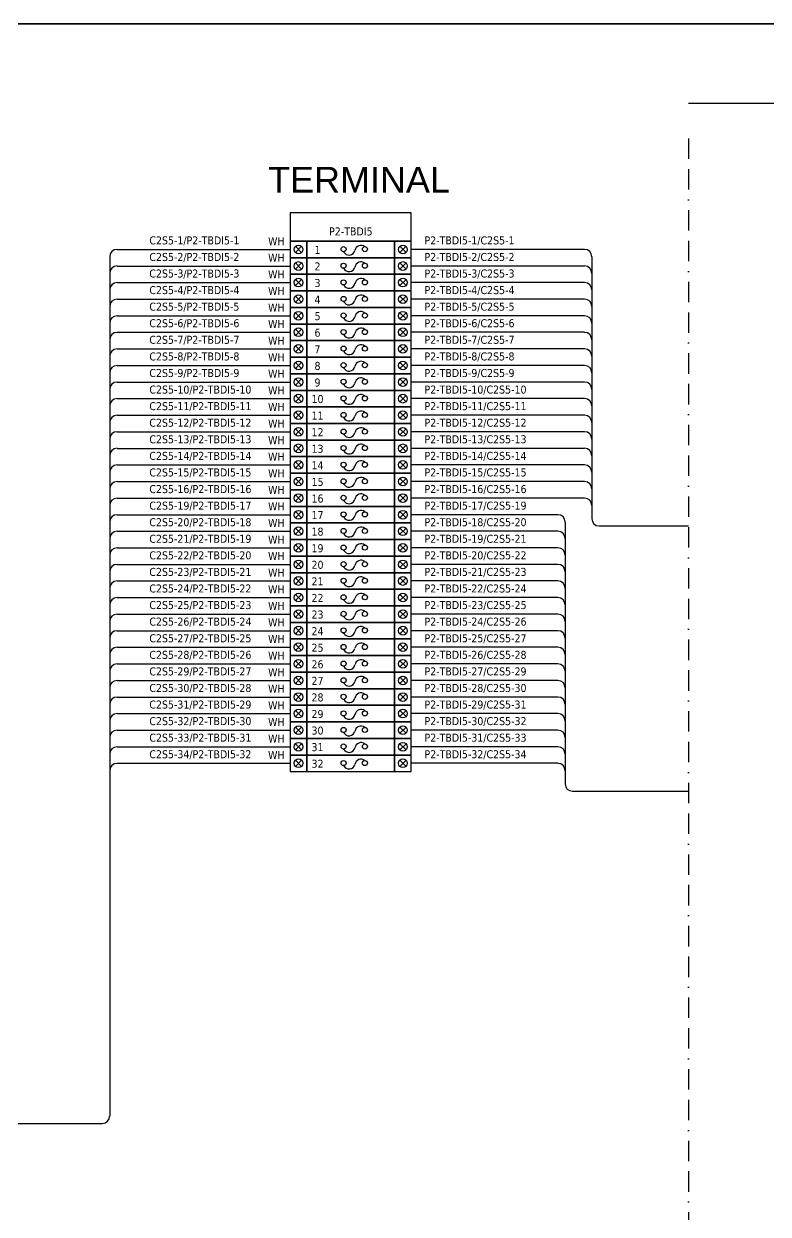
# Model space of a CAD drawing. Header units: millimetres. Extents: x 0 to 62600, y 0 to 14837.
# Drawn here: x 22258 to 23184, y 10237 to 11717 of the extents above; entities that cross this region are included whole.
import ezdxf
from ezdxf.enums import TextEntityAlignment as Align

# ---------------------------------------------------------------- set-up
doc = ezdxf.new("R2010")
doc.units = ezdxf.units.MM
doc.linetypes.add('BORDERX2', pattern=[88.9, 25.4, -12.7, 25.4, -12.7, 0, -12.7])
doc.layers.add('HELPPOINT', color=7, linetype='Continuous')
doc.layers.add('x01001-FrameArea', color=2, linetype='BORDERX2')
doc.layers.add('IE-WIRE', color=7, linetype='Continuous', lineweight=25)
doc.layers.add('power', color=7, linetype='Continuous', lineweight=25)
doc.styles.get("Standard").update_dxf_attribs({"font": 'arial.ttf'})
doc.styles.add('Tahoma', font='')
doc.styles.get('Tahoma').set_extended_font_data('Tahoma')

msp = doc.modelspace()

# ---------------------------------------------------------------- linework, layer by layer
msp.add_line((23084.7, 11618.3), (23861.5, 11618.3))
at = {"color": 1, "ltscale": 25.4}
for p, q in [((22603.7, 11440.2), (22596.1, 11432.5)), ((22596.1, 11440.2), (22603.7, 11432.5)), ((22725.8, 11440.2), (22733.5, 11432.5)), ((22733.5, 11440.2), (22725.8, 11432.5)), ((22603.7, 11419.6), (22596.1, 11411.9)), ((22596.1, 11419.6), (22603.7, 11411.9)), ((22725.8, 11419.6), (22733.5, 11411.9)), ((22733.5, 11419.6), (22725.8, 11411.9)), ((22603.7, 11398.9), (22596.1, 11391.3)), ((22596.1, 11398.9), (22603.7, 11391.3)), ((22725.8, 11398.9), (22733.5, 11391.3)), ((22733.5, 11398.9), (22725.8, 11391.3)), ((22603.7, 11378.3), (22596.1, 11370.7)), ((22596.1, 11378.3), (22603.7, 11370.7)), ((22725.8, 11378.3), (22733.5, 11370.7)), ((22733.5, 11378.3), (22725.8, 11370.7)), ((22603.7, 11357.7), (22596.1, 11350.1)), ((22596.1, 11357.7), (22603.7, 11350.1)), ((22725.8, 11357.7), (22733.5, 11350.1)), ((22733.5, 11357.7), (22725.8, 11350.1)), ((22603.7, 11337.1), (22596.1, 11329.4)), ((22596.1, 11337.1), (22603.7, 11329.4)), ((22725.8, 11337.1), (22733.5, 11329.4)), ((22733.5, 11337.1), (22725.8, 11329.4)), ((22603.7, 11316.5), (22596.1, 11308.8)), ((22596.1, 11316.5), (22603.7, 11308.8)), ((22725.8, 11316.5), (22733.5, 11308.8)), ((22733.5, 11316.5), (22725.8, 11308.8)), ((22603.7, 11295.9), (22596.1, 11288.2)), ((22596.1, 11295.9), (22603.7, 11288.2)), ((22725.8, 11295.9), (22733.5, 11288.2)), ((22733.5, 11295.9), (22725.8, 11288.2)), ((22603.7, 11275.3), (22596.1, 11267.6)), ((22596.1, 11275.3), (22603.7, 11267.6)), ((22725.8, 11275.3), (22733.5, 11267.6)), ((22733.5, 11275.3), (22725.8, 11267.6)), ((22603.7, 11254.7), (22596.1, 11247)), ((22596.1, 11254.7), (22603.7, 11247)), ((22725.8, 11254.7), (22733.5, 11247)), ((22733.5, 11254.7), (22725.8, 11247)), ((22603.7, 11234.1), (22596.1, 11226.4)), ((22596.1, 11234.1), (22603.7, 11226.4)), ((22725.8, 11234.1), (22733.5, 11226.4)), ((22733.5, 11234.1), (22725.8, 11226.4)), ((22603.7, 11213.4), (22596.1, 11205.8)), ((22596.1, 11213.4), (22603.7, 11205.8)), ((22725.8, 11213.4), (22733.5, 11205.8)), ((22733.5, 11213.4), (22725.8, 11205.8)), ((22603.7, 11192.8), (22596.1, 11185.2)), ((22596.1, 11192.8), (22603.7, 11185.2)), ((22725.8, 11192.8), (22733.5, 11185.2)), ((22733.5, 11192.8), (22725.8, 11185.2)), ((22603.7, 11172.2), (22596.1, 11164.5)), ((22596.1, 11172.2), (22603.7, 11164.5)), ((22725.8, 11172.2), (22733.5, 11164.5)), ((22733.5, 11172.2), (22725.8, 11164.5)), ((22603.7, 11151.6), (22596.1, 11143.9)), ((22596.1, 11151.6), (22603.7, 11143.9)), ((22725.8, 11151.6), (22733.5, 11143.9)), ((22733.5, 11151.6), (22725.8, 11143.9)), ((22603.7, 11131), (22596.1, 11123.3)), ((22596.1, 11131), (22603.7, 11123.3)), ((22725.8, 11131), (22733.5, 11123.3)), ((22733.5, 11131), (22725.8, 11123.3)), ((22603.7, 11110.4), (22596.1, 11102.7)), ((22596.1, 11110.4), (22603.7, 11102.7)), ((22725.8, 11110.4), (22733.5, 11102.7)), ((22733.5, 11110.4), (22725.8, 11102.7)), ((22603.7, 11089.8), (22596.1, 11082.1)), ((22596.1, 11089.8), (22603.7, 11082.1)), ((22725.8, 11089.8), (22733.5, 11082.1)), ((22733.5, 11089.8), (22725.8, 11082.1)), ((22603.7, 11069.2), (22596.1, 11061.5)), ((22596.1, 11069.2), (22603.7, 11061.5)), ((22725.8, 11069.2), (22733.5, 11061.5)), ((22733.5, 11069.2), (22725.8, 11061.5)), ((22603.7, 11048.5), (22596.1, 11040.9)), ((22596.1, 11048.5), (22603.7, 11040.9)), ((22725.8, 11048.5), (22733.5, 11040.9)), ((22733.5, 11048.5), (22725.8, 11040.9)), ((22603.7, 11027.9), (22596.1, 11020.3)), ((22596.1, 11027.9), (22603.7, 11020.3)), ((22725.8, 11027.9), (22733.5, 11020.3)), ((22733.5, 11027.9), (22725.8, 11020.3)), ((22603.7, 11007.3), (22596.1, 10999.7)), ((22596.1, 11007.3), (22603.7, 10999.7)), ((22725.8, 11007.3), (22733.5, 10999.7)), ((22733.5, 11007.3), (22725.8, 10999.7)), ((22603.7, 10986.7), (22596.1, 10979)), ((22596.1, 10986.7), (22603.7, 10979)), ((22725.8, 10986.7), (22733.5, 10979)), ((22733.5, 10986.7), (22725.8, 10979)), ((22603.7, 10966.1), (22596.1, 10958.4)), ((22596.1, 10966.1), (22603.7, 10958.4)), ((22725.8, 10966.1), (22733.5, 10958.4)), ((22733.5, 10966.1), (22725.8, 10958.4)), ((22603.7, 10945.5), (22596.1, 10937.8)), ((22596.1, 10945.5), (22603.7, 10937.8)), ((22725.8, 10945.5), (22733.5, 10937.8)), ((22733.5, 10945.5), (22725.8, 10937.8)), ((22603.7, 10924.9), (22596.1, 10917.2)), ((22596.1, 10924.9), (22603.7, 10917.2)), ((22725.8, 10924.9), (22733.5, 10917.2)), ((22733.5, 10924.9), (22725.8, 10917.2)), ((22603.7, 10904.3), (22596.1, 10896.6)), ((22596.1, 10904.3), (22603.7, 10896.6)), ((22725.8, 10904.3), (22733.5, 10896.6)), ((22733.5, 10904.3), (22725.8, 10896.6)), ((22603.7, 10883.7), (22596.1, 10876)), ((22596.1, 10883.7), (22603.7, 10876)), ((22725.8, 10883.7), (22733.5, 10876)), ((22733.5, 10883.7), (22725.8, 10876)), ((22603.7, 10863), (22596.1, 10855.4)), ((22596.1, 10863), (22603.7, 10855.4)), ((22725.8, 10863), (22733.5, 10855.4)), ((22733.5, 10863), (22725.8, 10855.4)), ((22603.7, 10842.4), (22596.1, 10834.8)), ((22596.1, 10842.4), (22603.7, 10834.8)), ((22725.8, 10842.4), (22733.5, 10834.8)), ((22733.5, 10842.4), (22725.8, 10834.8)), ((22603.7, 10821.8), (22596.1, 10814.1)), ((22596.1, 10821.8), (22603.7, 10814.1)), ((22725.8, 10821.8), (22733.5, 10814.1)), ((22733.5, 10821.8), (22725.8, 10814.1)), ((22603.7, 10801.2), (22596.1, 10793.5)), ((22596.1, 10801.2), (22603.7, 10793.5)), ((22725.8, 10801.2), (22733.5, 10793.5)), ((22733.5, 10801.2), (22725.8, 10793.5))]:
    msp.add_line(p, q, dxfattribs=at)
at = {"color": 4, "ltscale": 25.4}
msp.add_lwpolyline([(22589.6, 11446.6), (22739.9, 11446.6), (22739.9, 11481.9), (22589.6, 11481.9)], close=True, dxfattribs=at)
at = {"color": 1, "ltscale": 25.4}
for points in [[(22589.6, 11426), (22610.2, 11426), (22610.2, 11446.6), (22589.6, 11446.6)], [(22610.2, 11426), (22719.3, 11426), (22719.3, 11446.6), (22610.2, 11446.6)], [(22719.3, 11426), (22739.9, 11426), (22739.9, 11446.6), (22719.3, 11446.6)], [(22589.6, 11405.4), (22610.2, 11405.4), (22610.2, 11426), (22589.6, 11426)], [(22610.2, 11405.4), (22719.3, 11405.4), (22719.3, 11426), (22610.2, 11426)], [(22719.3, 11405.4), (22739.9, 11405.4), (22739.9, 11426), (22719.3, 11426)], [(22589.6, 11384.8), (22610.2, 11384.8), (22610.2, 11405.4), (22589.6, 11405.4)], [(22610.2, 11384.8), (22719.3, 11384.8), (22719.3, 11405.4), (22610.2, 11405.4)], [(22719.3, 11384.8), (22739.9, 11384.8), (22739.9, 11405.4), (22719.3, 11405.4)], [(22589.6, 11364.2), (22610.2, 11364.2), (22610.2, 11384.8), (22589.6, 11384.8)], [(22610.2, 11364.2), (22719.3, 11364.2), (22719.3, 11384.8), (22610.2, 11384.8)], [(22719.3, 11364.2), (22739.9, 11364.2), (22739.9, 11384.8), (22719.3, 11384.8)], [(22589.6, 11343.6), (22610.2, 11343.6), (22610.2, 11364.2), (22589.6, 11364.2)], [(22610.2, 11343.6), (22719.3, 11343.6), (22719.3, 11364.2), (22610.2, 11364.2)], [(22719.3, 11343.6), (22739.9, 11343.6), (22739.9, 11364.2), (22719.3, 11364.2)], [(22589.6, 11323), (22610.2, 11323), (22610.2, 11343.6), (22589.6, 11343.6)], [(22610.2, 11323), (22719.3, 11323), (22719.3, 11343.6), (22610.2, 11343.6)], [(22719.3, 11323), (22739.9, 11323), (22739.9, 11343.6), (22719.3, 11343.6)], [(22589.6, 11302.4), (22610.2, 11302.4), (22610.2, 11323), (22589.6, 11323)], [(22610.2, 11302.4), (22719.3, 11302.4), (22719.3, 11323), (22610.2, 11323)], [(22719.3, 11302.4), (22739.9, 11302.4), (22739.9, 11323), (22719.3, 11323)], [(22589.6, 11281.7), (22610.2, 11281.7), (22610.2, 11302.4), (22589.6, 11302.4)], [(22610.2, 11281.7), (22719.3, 11281.7), (22719.3, 11302.4), (22610.2, 11302.4)], [(22719.3, 11281.7), (22739.9, 11281.7), (22739.9, 11302.4), (22719.3, 11302.4)], [(22589.6, 11261.1), (22610.2, 11261.1), (22610.2, 11281.7), (22589.6, 11281.7)], [(22610.2, 11261.1), (22719.3, 11261.1), (22719.3, 11281.7), (22610.2, 11281.7)], [(22719.3, 11261.1), (22739.9, 11261.1), (22739.9, 11281.7), (22719.3, 11281.7)], [(22589.6, 11240.5), (22610.2, 11240.5), (22610.2, 11261.1), (22589.6, 11261.1)], [(22610.2, 11240.5), (22719.3, 11240.5), (22719.3, 11261.1), (22610.2, 11261.1)], [(22719.3, 11240.5), (22739.9, 11240.5), (22739.9, 11261.1), (22719.3, 11261.1)], [(22589.6, 11219.9), (22610.2, 11219.9), (22610.2, 11240.5), (22589.6, 11240.5)], [(22610.2, 11219.9), (22719.3, 11219.9), (22719.3, 11240.5), (22610.2, 11240.5)], [(22719.3, 11219.9), (22739.9, 11219.9), (22739.9, 11240.5), (22719.3, 11240.5)], [(22589.6, 11199.3), (22610.2, 11199.3), (22610.2, 11219.9), (22589.6, 11219.9)], [(22610.2, 11199.3), (22719.3, 11199.3), (22719.3, 11219.9), (22610.2, 11219.9)], [(22719.3, 11199.3), (22739.9, 11199.3), (22739.9, 11219.9), (22719.3, 11219.9)], [(22589.6, 11178.7), (22610.2, 11178.7), (22610.2, 11199.3), (22589.6, 11199.3)], [(22610.2, 11178.7), (22719.3, 11178.7), (22719.3, 11199.3), (22610.2, 11199.3)], [(22719.3, 11178.7), (22739.9, 11178.7), (22739.9, 11199.3), (22719.3, 11199.3)], [(22589.6, 11158.1), (22610.2, 11158.1), (22610.2, 11178.7), (22589.6, 11178.7)], [(22610.2, 11158.1), (22719.3, 11158.1), (22719.3, 11178.7), (22610.2, 11178.7)], [(22719.3, 11158.1), (22739.9, 11158.1), (22739.9, 11178.7), (22719.3, 11178.7)], [(22589.6, 11137.5), (22610.2, 11137.5), (22610.2, 11158.1), (22589.6, 11158.1)], [(22610.2, 11137.5), (22719.3, 11137.5), (22719.3, 11158.1), (22610.2, 11158.1)], [(22719.3, 11137.5), (22739.9, 11137.5), (22739.9, 11158.1), (22719.3, 11158.1)], [(22589.6, 11116.9), (22610.2, 11116.9), (22610.2, 11137.5), (22589.6, 11137.5)], [(22610.2, 11116.9), (22719.3, 11116.9), (22719.3, 11137.5), (22610.2, 11137.5)], [(22719.3, 11116.9), (22739.9, 11116.9), (22739.9, 11137.5), (22719.3, 11137.5)], [(22589.6, 11096.2), (22610.2, 11096.2), (22610.2, 11116.9), (22589.6, 11116.9)], [(22610.2, 11096.2), (22719.3, 11096.2), (22719.3, 11116.9), (22610.2, 11116.9)], [(22719.3, 11096.2), (22739.9, 11096.2), (22739.9, 11116.9), (22719.3, 11116.9)], [(22589.6, 11075.6), (22610.2, 11075.6), (22610.2, 11096.2), (22589.6, 11096.2)], [(22610.2, 11075.6), (22719.3, 11075.6), (22719.3, 11096.2), (22610.2, 11096.2)], [(22719.3, 11075.6), (22739.9, 11075.6), (22739.9, 11096.2), (22719.3, 11096.2)], [(22589.6, 11055), (22610.2, 11055), (22610.2, 11075.6), (22589.6, 11075.6)], [(22610.2, 11055), (22719.3, 11055), (22719.3, 11075.6), (22610.2, 11075.6)], [(22719.3, 11055), (22739.9, 11055), (22739.9, 11075.6), (22719.3, 11075.6)], [(22589.6, 11034.4), (22610.2, 11034.4), (22610.2, 11055), (22589.6, 11055)], [(22610.2, 11034.4), (22719.3, 11034.4), (22719.3, 11055), (22610.2, 11055)], [(22719.3, 11034.4), (22739.9, 11034.4), (22739.9, 11055), (22719.3, 11055)], [(22589.6, 11013.8), (22610.2, 11013.8), (22610.2, 11034.4), (22589.6, 11034.4)], [(22610.2, 11013.8), (22719.3, 11013.8), (22719.3, 11034.4), (22610.2, 11034.4)], [(22719.3, 11013.8), (22739.9, 11013.8), (22739.9, 11034.4), (22719.3, 11034.4)], [(22589.6, 10993.2), (22610.2, 10993.2), (22610.2, 11013.8), (22589.6, 11013.8)], [(22610.2, 10993.2), (22719.3, 10993.2), (22719.3, 11013.8), (22610.2, 11013.8)], [(22719.3, 10993.2), (22739.9, 10993.2), (22739.9, 11013.8), (22719.3, 11013.8)], [(22589.6, 10972.6), (22610.2, 10972.6), (22610.2, 10993.2), (22589.6, 10993.2)], [(22610.2, 10972.6), (22719.3, 10972.6), (22719.3, 10993.2), (22610.2, 10993.2)], [(22719.3, 10972.6), (22739.9, 10972.6), (22739.9, 10993.2), (22719.3, 10993.2)], [(22589.6, 10952), (22610.2, 10952), (22610.2, 10972.6), (22589.6, 10972.6)], [(22610.2, 10952), (22719.3, 10952), (22719.3, 10972.6), (22610.2, 10972.6)], [(22719.3, 10952), (22739.9, 10952), (22739.9, 10972.6), (22719.3, 10972.6)], [(22589.6, 10931.3), (22610.2, 10931.3), (22610.2, 10952), (22589.6, 10952)], [(22610.2, 10931.3), (22719.3, 10931.3), (22719.3, 10952), (22610.2, 10952)], [(22719.3, 10931.3), (22739.9, 10931.3), (22739.9, 10952), (22719.3, 10952)], [(22589.6, 10910.7), (22610.2, 10910.7), (22610.2, 10931.3), (22589.6, 10931.3)], [(22610.2, 10910.7), (22719.3, 10910.7), (22719.3, 10931.3), (22610.2, 10931.3)], [(22719.3, 10910.7), (22739.9, 10910.7), (22739.9, 10931.3), (22719.3, 10931.3)], [(22589.6, 10890.1), (22610.2, 10890.1), (22610.2, 10910.7), (22589.6, 10910.7)], [(22610.2, 10890.1), (22719.3, 10890.1), (22719.3, 10910.7), (22610.2, 10910.7)], [(22719.3, 10890.1), (22739.9, 10890.1), (22739.9, 10910.7), (22719.3, 10910.7)], [(22589.6, 10869.5), (22610.2, 10869.5), (22610.2, 10890.1), (22589.6, 10890.1)], [(22610.2, 10869.5), (22719.3, 10869.5), (22719.3, 10890.1), (22610.2, 10890.1)], [(22719.3, 10869.5), (22739.9, 10869.5), (22739.9, 10890.1), (22719.3, 10890.1)], [(22589.6, 10848.9), (22610.2, 10848.9), (22610.2, 10869.5), (22589.6, 10869.5)], [(22610.2, 10848.9), (22719.3, 10848.9), (22719.3, 10869.5), (22610.2, 10869.5)], [(22719.3, 10848.9), (22739.9, 10848.9), (22739.9, 10869.5), (22719.3, 10869.5)], [(22589.6, 10828.3), (22610.2, 10828.3), (22610.2, 10848.9), (22589.6, 10848.9)], [(22610.2, 10828.3), (22719.3, 10828.3), (22719.3, 10848.9), (22610.2, 10848.9)], [(22719.3, 10828.3), (22739.9, 10828.3), (22739.9, 10848.9), (22719.3, 10848.9)], [(22589.6, 10807.7), (22610.2, 10807.7), (22610.2, 10828.3), (22589.6, 10828.3)], [(22610.2, 10807.7), (22719.3, 10807.7), (22719.3, 10828.3), (22610.2, 10828.3)], [(22719.3, 10807.7), (22739.9, 10807.7), (22739.9, 10828.3), (22719.3, 10828.3)], [(22589.6, 10787.1), (22610.2, 10787.1), (22610.2, 10807.7), (22589.6, 10807.7)], [(22610.2, 10787.1), (22719.3, 10787.1), (22719.3, 10807.7), (22610.2, 10807.7)], [(22719.3, 10787.1), (22739.9, 10787.1), (22739.9, 10807.7), (22719.3, 10807.7)]]:
    msp.add_lwpolyline(points, close=True, dxfattribs=at)
for centre in [(22599.9, 11436.3), (22729.6, 11436.3), (22599.9, 11415.7), (22729.6, 11415.7), (22599.9, 11395.1), (22729.6, 11395.1), (22599.9, 11374.5), (22729.6, 11374.5), (22599.9, 11353.9), (22729.6, 11353.9), (22599.9, 11333.3), (22729.6, 11333.3), (22599.9, 11312.7), (22729.6, 11312.7), (22599.9, 11292.1), (22729.6, 11292.1), (22599.9, 11271.4), (22729.6, 11271.4), (22599.9, 11250.8), (22729.6, 11250.8), (22599.9, 11230.2), (22729.6, 11230.2), (22599.9, 11209.6), (22729.6, 11209.6), (22599.9, 11189), (22729.6, 11189), (22599.9, 11168.4), (22729.6, 11168.4), (22599.9, 11147.8), (22729.6, 11147.8), (22599.9, 11127.2), (22729.6, 11127.2), (22599.9, 11106.5), (22729.6, 11106.5), (22599.9, 11085.9), (22729.6, 11085.9), (22599.9, 11065.3), (22729.6, 11065.3), (22599.9, 11044.7), (22729.6, 11044.7), (22599.9, 11024.1), (22729.6, 11024.1), (22599.9, 11003.5), (22729.6, 11003.5), (22599.9, 10982.9), (22729.6, 10982.9), (22599.9, 10962.3), (22729.6, 10962.3), (22599.9, 10941.7), (22729.6, 10941.7), (22599.9, 10921), (22729.6, 10921), (22599.9, 10900.4), (22729.6, 10900.4), (22599.9, 10879.8), (22729.6, 10879.8), (22599.9, 10859.2), (22729.6, 10859.2), (22599.9, 10838.6), (22729.6, 10838.6), (22599.9, 10818), (22729.6, 10818), (22599.9, 10797.4), (22729.6, 10797.4)]:
    msp.add_circle(centre, 5.42, dxfattribs=at)
at = {"layer": 'HELPPOINT', "color": 4, "lineweight": 35}
msp.add_line((20966.5, 11716.9), (24859.8, 11716.9), dxfattribs=at)
msp.add_line((20966.5, 11716.9), (24859.8, 11716.9), dxfattribs=at)
at = {"layer": 'IE-WIRE', "color": 4, "ltscale": 25.4}
for p, q in [((22365.1, 11427.2), (22365.1, 10358.8)), ((22374.2, 11436.3), (22589.6, 11436.3)), ((22955.3, 11436.3), (22739.9, 11436.3)), ((22964.4, 11427.2), (22964.4, 11101.5)), ((22374.2, 11415.7), (22589.6, 11415.7)), ((22955.3, 11415.7), (22739.9, 11415.7)), ((22374.2, 11395.1), (22589.6, 11395.1)), ((22955.3, 11395.1), (22739.9, 11395.1)), ((22374.2, 11374.5), (22589.6, 11374.5)), ((22955.3, 11374.5), (22739.9, 11374.5)), ((22374.2, 11353.9), (22589.6, 11353.9)), ((22955.3, 11353.9), (22739.9, 11353.9)), ((22374.2, 11333.3), (22589.6, 11333.3)), ((22955.3, 11333.3), (22739.9, 11333.3)), ((22374.2, 11312.7), (22589.6, 11312.7)), ((22955.3, 11312.7), (22739.9, 11312.7)), ((22374.2, 11292.1), (22589.6, 11292.1)), ((22955.3, 11292.1), (22739.9, 11292.1)), ((22374.2, 11271.4), (22589.6, 11271.4)), ((22955.3, 11271.4), (22739.9, 11271.4)), ((22374.2, 11250.8), (22589.6, 11250.8)), ((22955.3, 11250.8), (22739.9, 11250.8)), ((22374.2, 11230.2), (22589.6, 11230.2)), ((22955.3, 11230.2), (22739.9, 11230.2)), ((22374.2, 11209.6), (22589.6, 11209.6)), ((22955.3, 11209.6), (22739.9, 11209.6)), ((22374.2, 11189), (22589.6, 11189)), ((22955.3, 11189), (22739.9, 11189)), ((22374.2, 11168.4), (22589.6, 11168.4)), ((22955.3, 11168.4), (22739.9, 11168.4)), ((22374.2, 11147.8), (22589.6, 11147.8)), ((22955.3, 11147.8), (22739.9, 11147.8)), ((22374.2, 11127.2), (22589.6, 11127.2)), ((22955.3, 11127.2), (22739.9, 11127.2)), ((22374.2, 11106.5), (22589.6, 11106.5)), ((22922.2, 11106.5), (22739.9, 11106.5)), ((22374.2, 11085.9), (22589.6, 11085.9)), ((22922.2, 11085.9), (22739.9, 11085.9)), ((22931.3, 11097.4), (22931.3, 10771.7)), ((22374.2, 11065.3), (22589.6, 11065.3)), ((22922.2, 11065.3), (22739.9, 11065.3)), ((22374.2, 11044.7), (22589.6, 11044.7)), ((22922.2, 11044.7), (22739.9, 11044.7)), ((22374.2, 11024.1), (22589.6, 11024.1)), ((22922.2, 11024.1), (22739.9, 11024.1)), ((22374.2, 11003.5), (22589.6, 11003.5)), ((22922.2, 11003.5), (22739.9, 11003.5)), ((22374.2, 10982.9), (22589.6, 10982.9)), ((22922.2, 10982.9), (22739.9, 10982.9)), ((22374.2, 10962.3), (22589.6, 10962.3)), ((22922.2, 10962.3), (22739.9, 10962.3)), ((22374.2, 10941.7), (22589.6, 10941.7)), ((22922.2, 10941.7), (22739.9, 10941.7)), ((22374.2, 10921), (22589.6, 10921)), ((22922.2, 10921), (22739.9, 10921)), ((22374.2, 10900.4), (22589.6, 10900.4)), ((22922.2, 10900.4), (22739.9, 10900.4)), ((22374.2, 10879.8), (22589.6, 10879.8)), ((22922.2, 10879.8), (22739.9, 10879.8)), ((22374.2, 10859.2), (22589.6, 10859.2)), ((22922.2, 10859.2), (22739.9, 10859.2)), ((22374.2, 10838.6), (22589.6, 10838.6)), ((22922.2, 10838.6), (22739.9, 10838.6)), ((22374.2, 10818), (22589.6, 10818)), ((22922.2, 10818), (22739.9, 10818)), ((22374.2, 10797.4), (22589.6, 10797.4)), ((22922.2, 10797.4), (22739.9, 10797.4))]:
    msp.add_line(p, q, dxfattribs=at)
at = {"layer": 'IE-WIRE', "color": 4}
for p, q in [((22973.4, 11092.5), (23084.7, 11092.5)), ((22940.3, 10762.7), (23084.7, 10762.7)), ((21314.6, 10349.7), (22355.9, 10349.7))]:
    msp.add_line(p, q, dxfattribs=at)
at = {"layer": 'IE-WIRE', "color": 4, "ltscale": 25.4}
for centre, start, end in [((22374.2, 11427.2), 90, 180), ((22955.3, 11427.2), 0, 90), ((22374.2, 11406.6), 90, 180), ((22955.3, 11406.6), 0, 90), ((22374.2, 11386), 90, 180), ((22955.3, 11386), 0, 90), ((22374.2, 11365.4), 90, 180), ((22955.3, 11365.4), 0, 90), ((22374.2, 11344.7), 90, 180), ((22955.3, 11344.7), 0, 90), ((22374.2, 11324.1), 90, 180), ((22955.3, 11324.1), 0, 90), ((22374.2, 11303.5), 90, 180), ((22955.3, 11303.5), 0, 90), ((22374.2, 11282.9), 90, 180), ((22955.3, 11282.9), 0, 90), ((22374.2, 11262.3), 90, 180), ((22955.3, 11262.3), 0, 90), ((22374.2, 11241.7), 90, 180), ((22955.3, 11241.7), 0, 90), ((22374.2, 11221.1), 90, 180), ((22955.3, 11221.1), 0, 90), ((22374.2, 11200.5), 90, 180), ((22955.3, 11200.5), 0, 90), ((22374.2, 11179.9), 90, 180), ((22955.3, 11179.9), 0, 90), ((22374.2, 11159.2), 90, 180), ((22955.3, 11159.2), 0, 90), ((22374.2, 11138.6), 90, 180), ((22955.3, 11138.6), 0, 90), ((22374.2, 11118), 90, 180), ((22955.3, 11118), 0, 90), ((22374.2, 11097.4), 90, 180), ((22922.2, 11097.4), 0, 90), ((22374.2, 11076.8), 90, 180), ((22922.2, 11076.8), 0, 90), ((22374.2, 11056.2), 90, 180), ((22922.2, 11056.2), 0, 90), ((22374.2, 11035.6), 90, 180), ((22922.2, 11035.6), 0, 90), ((22374.2, 11015), 90, 180), ((22922.2, 11015), 0, 90), ((22374.2, 10994.3), 90, 180), ((22922.2, 10994.3), 0, 90), ((22374.2, 10973.7), 90, 180), ((22922.2, 10973.7), 0, 90), ((22374.2, 10953.1), 90, 180), ((22922.2, 10953.1), 0, 90), ((22374.2, 10932.5), 90, 180), ((22922.2, 10932.5), 0, 90), ((22374.2, 10911.9), 90, 180), ((22922.2, 10911.9), 0, 90), ((22374.2, 10891.3), 90, 180), ((22922.2, 10891.3), 0, 90), ((22374.2, 10870.7), 90, 180), ((22922.2, 10870.7), 0, 90), ((22374.2, 10850.1), 90, 180), ((22922.2, 10850.1), 0, 90), ((22374.2, 10829.5), 90, 180), ((22922.2, 10829.5), 0, 90), ((22374.2, 10808.8), 90, 180), ((22922.2, 10808.8), 0, 90), ((22374.2, 10788.2), 90, 180), ((22922.2, 10788.2), 0, 90)]:
    msp.add_arc(centre, 9.14, start, end, dxfattribs=at)
at = {"layer": 'IE-WIRE', "color": 4}
for centre, radius, start, end in [((22973.4, 11101.5), 8.96, 180, 270), ((22940.3, 10771.7), 8.96, 180, 270), ((22355.9, 10358.8), 9.14, 270, 0)]:
    msp.add_arc(centre, radius, start, end, dxfattribs=at)
at = {"layer": 'power', "color": 1, "ltscale": 25.4}
for centre in [(22655.9, 11436.7), (22682.3, 11436.7), (22655.9, 11416), (22682.3, 11416), (22655.9, 11395.4), (22682.3, 11395.4), (22655.9, 11374.8), (22682.3, 11374.8), (22655.9, 11354.2), (22682.3, 11354.2), (22655.9, 11333.6), (22682.3, 11333.6), (22655.9, 11313), (22682.3, 11313), (22655.9, 11292.4), (22682.3, 11292.4), (22655.9, 11271.8), (22682.3, 11271.8), (22655.9, 11251.1), (22682.3, 11251.1), (22655.9, 11230.5), (22682.3, 11230.5), (22655.9, 11209.9), (22682.3, 11209.9), (22655.9, 11189.3), (22682.3, 11189.3), (22655.9, 11168.7), (22682.3, 11168.7), (22655.9, 11148.1), (22682.3, 11148.1), (22655.9, 11127.5), (22682.3, 11127.5), (22655.9, 11106.9), (22682.3, 11106.9), (22655.9, 11086.3), (22682.3, 11086.3), (22655.9, 11065.6), (22682.3, 11065.6), (22655.9, 11045), (22682.3, 11045), (22655.9, 11024.4), (22682.3, 11024.4), (22655.9, 11003.8), (22682.3, 11003.8), (22655.9, 10983.2), (22682.3, 10983.2), (22655.9, 10962.6), (22682.3, 10962.6), (22655.9, 10942), (22682.3, 10942), (22655.9, 10921.4), (22682.3, 10921.4), (22655.9, 10900.7), (22682.3, 10900.7), (22655.9, 10880.1), (22682.3, 10880.1), (22655.9, 10859.5), (22682.3, 10859.5), (22655.9, 10838.9), (22682.3, 10838.9), (22655.9, 10818.3), (22682.3, 10818.3), (22655.9, 10797.7), (22682.3, 10797.7)]:
    msp.add_circle(centre, 3.16, dxfattribs=at)
for centre, radius, start, end in [((22677.5, 11433.8), 7.66, 51.1309, 171.3254), ((22662.6, 11436.8), 7.52, 206.1634, 346.0383), ((22662.6, 11416.2), 7.52, 206.1634, 346.0383), ((22677.5, 11413.2), 7.66, 51.1309, 171.3254), ((22677.5, 11392.6), 7.66, 51.1309, 171.3254), ((22662.6, 11395.6), 7.52, 206.1634, 346.0383), ((22662.6, 11375), 7.52, 206.1634, 346.0383), ((22677.5, 11372), 7.66, 51.1309, 171.3254), ((22662.6, 11354.4), 7.52, 206.1634, 346.0383), ((22677.5, 11351.4), 7.66, 51.1309, 171.3254), ((22677.5, 11330.8), 7.66, 51.1309, 171.3254), ((22662.6, 11333.8), 7.52, 206.1634, 346.0383), ((22662.6, 11313.1), 7.52, 206.1634, 346.0383), ((22677.5, 11310.2), 7.66, 51.1309, 171.3254), ((22677.5, 11289.6), 7.66, 51.1309, 171.3254), ((22662.6, 11292.5), 7.52, 206.1634, 346.0383), ((22662.6, 11271.9), 7.52, 206.1634, 346.0383), ((22677.5, 11269), 7.66, 51.1309, 171.3254), ((22662.6, 11251.3), 7.52, 206.1634, 346.0383), ((22677.5, 11248.3), 7.66, 51.1309, 171.3254), ((22677.5, 11227.7), 7.66, 51.1309, 171.3254), ((22662.6, 11230.7), 7.52, 206.1634, 346.0383), ((22662.6, 11210.1), 7.52, 206.1634, 346.0383), ((22677.5, 11207.1), 7.66, 51.1309, 171.3254), ((22677.5, 11186.5), 7.66, 51.1309, 171.3254), ((22662.6, 11189.5), 7.52, 206.1634, 346.0383), ((22662.6, 11168.9), 7.52, 206.1634, 346.0383), ((22677.5, 11165.9), 7.66, 51.1309, 171.3254), ((22662.6, 11148.3), 7.52, 206.1634, 346.0383), ((22677.5, 11145.3), 7.66, 51.1309, 171.3254), ((22677.5, 11124.7), 7.66, 51.1309, 171.3254), ((22662.6, 11127.6), 7.52, 206.1634, 346.0383), ((22662.6, 11107), 7.52, 206.1634, 346.0383), ((22677.5, 11104.1), 7.66, 51.1309, 171.3254), ((22677.5, 11083.4), 7.66, 51.1309, 171.3254), ((22662.6, 11086.4), 7.52, 206.1634, 346.0383), ((22662.6, 11065.8), 7.52, 206.1634, 346.0383), ((22677.5, 11062.8), 7.66, 51.1309, 171.3254), ((22662.6, 11045.2), 7.52, 206.1634, 346.0383), ((22677.5, 11042.2), 7.66, 51.1309, 171.3254), ((22677.5, 11021.6), 7.66, 51.1309, 171.3254), ((22662.6, 11024.6), 7.52, 206.1634, 346.0383), ((22662.6, 11004), 7.52, 206.1634, 346.0383), ((22677.5, 11001), 7.66, 51.1309, 171.3254), ((22677.5, 10980.4), 7.66, 51.1309, 171.3254), ((22662.6, 10983.4), 7.52, 206.1634, 346.0383), ((22677.5, 10959.8), 7.66, 51.1309, 171.3254), ((22662.6, 10962.7), 7.52, 206.1634, 346.0383), ((22662.6, 10942.1), 7.52, 206.1634, 346.0383), ((22677.5, 10939.2), 7.66, 51.1309, 171.3254), ((22677.5, 10918.6), 7.66, 51.1309, 171.3254), ((22662.6, 10921.5), 7.52, 206.1634, 346.0383), ((22662.6, 10900.9), 7.52, 206.1634, 346.0383), ((22677.5, 10897.9), 7.66, 51.1309, 171.3254), ((22662.6, 10880.3), 7.52, 206.1634, 346.0383), ((22677.5, 10877.3), 7.66, 51.1309, 171.3254), ((22677.5, 10856.7), 7.66, 51.1309, 171.3254), ((22662.6, 10859.7), 7.52, 206.1634, 346.0383), ((22662.6, 10839.1), 7.52, 206.1634, 346.0383), ((22677.5, 10836.1), 7.66, 51.1309, 171.3254), ((22677.5, 10815.5), 7.66, 51.1309, 171.3254), ((22662.6, 10818.5), 7.52, 206.1634, 346.0383), ((22662.6, 10797.8), 7.52, 206.1634, 346.0383), ((22677.5, 10794.9), 7.66, 51.1309, 171.3254)]:
    msp.add_arc(centre, radius, start, end, dxfattribs=at)
at = {"layer": 'x01001-FrameArea'}
msp.add_line((23084.7, 11574.2), (23084.7, 9487.7), dxfattribs=at)

# ---------------------------------------------------------------- texts
at = {"color": 2}
msp.add_text('TERMINAL', height=32, dxfattribs=at).set_placement((22562, 11507))
at = {"color": 4, "style": 'Tahoma'}
msp.add_text('P2-TBDI5', height=9.95, dxfattribs=at).set_placement((22664.8, 11458.7), align=Align.MIDDLE_CENTER)
for s, height, p in [('C2S5-1/P2-TBDI5-1', 9.949, (22414.4, 11442.6)), ('WH', 9.95, (22562, 11441.6)), ('P2-TBDI5-1/C2S5-1', 9.949, (22756.4, 11442.6)), ('C2S5-2/P2-TBDI5-2', 9.949, (22414.4, 11422)), ('WH', 9.95, (22562, 11421)), ('P2-TBDI5-2/C2S5-2', 9.949, (22756.4, 11422)), ('C2S5-3/P2-TBDI5-3', 9.949, (22414.4, 11401.4)), ('P2-TBDI5-3/C2S5-3', 9.949, (22756.4, 11401.4)), ('WH', 9.95, (22562, 11400.4)), ('C2S5-4/P2-TBDI5-4', 9.949, (22414.4, 11380.8)), ('WH', 9.95, (22562, 11379.8)), ('P2-TBDI5-4/C2S5-4', 9.949, (22756.4, 11380.8)), ('C2S5-5/P2-TBDI5-5', 9.949, (22414.4, 11360.2)), ('WH', 9.95, (22562, 11359.1)), ('P2-TBDI5-5/C2S5-5', 9.949, (22756.4, 11360.2)), ('C2S5-6/P2-TBDI5-6', 9.949, (22414.4, 11339.6)), ('WH', 9.95, (22562, 11338.5)), ('P2-TBDI5-6/C2S5-6', 9.949, (22756.4, 11339.6)), ('C2S5-7/P2-TBDI5-7', 9.949, (22414.4, 11319)), ('WH', 9.95, (22562, 11317.9)), ('P2-TBDI5-7/C2S5-7', 9.949, (22756.4, 11319)), ('C2S5-8/P2-TBDI5-8', 9.949, (22414.4, 11298.3)), ('P2-TBDI5-8/C2S5-8', 9.949, (22756.4, 11298.3)), ('WH', 9.95, (22562, 11297.3)), ('C2S5-9/P2-TBDI5-9', 9.949, (22414.4, 11277.7)), ('WH', 9.95, (22562, 11276.7)), ('P2-TBDI5-9/C2S5-9', 9.949, (22756.4, 11277.7)), ('C2S5-10/P2-TBDI5-10', 9.949, (22414.4, 11257.1)), ('WH', 9.95, (22562, 11256.1)), ('P2-TBDI5-10/C2S5-10', 9.949, (22756.4, 11257.1)), ('C2S5-11/P2-TBDI5-11', 9.949, (22414.4, 11236.5)), ('WH', 9.95, (22562, 11235.5)), ('P2-TBDI5-11/C2S5-11', 9.949, (22756.4, 11236.5)), ('C2S5-12/P2-TBDI5-12', 9.949, (22414.4, 11215.9)), ('WH', 9.95, (22562, 11214.9)), ('P2-TBDI5-12/C2S5-12', 9.949, (22756.4, 11215.9)), ('C2S5-13/P2-TBDI5-13', 9.949, (22414.4, 11195.3)), ('WH', 9.95, (22562, 11194.2)), ('P2-TBDI5-13/C2S5-13', 9.949, (22756.4, 11195.3)), ('C2S5-14/P2-TBDI5-14', 9.949, (22414.4, 11174.7)), ('WH', 9.95, (22562, 11173.6)), ('P2-TBDI5-14/C2S5-14', 9.949, (22756.4, 11174.7)), ('C2S5-15/P2-TBDI5-15', 9.949, (22414.4, 11154.1)), ('WH', 9.95, (22562, 11153)), ('P2-TBDI5-15/C2S5-15', 9.949, (22756.4, 11154.1)), ('C2S5-16/P2-TBDI5-16', 9.949, (22414.4, 11133.4)), ('WH', 9.95, (22562, 11132.4)), ('P2-TBDI5-16/C2S5-16', 9.949, (22756.4, 11133.4)), ('C2S5-19/P2-TBDI5-17', 9.949, (22414.4, 11112.8)), ('WH', 9.95, (22562, 11111.8)), ('P2-TBDI5-17/C2S5-19', 9.949, (22756.4, 11112.8)), ('C2S5-20/P2-TBDI5-18', 9.949, (22414.4, 11092.2)), ('WH', 9.95, (22562, 11091.2)), ('P2-TBDI5-18/C2S5-20', 9.949, (22756.4, 11092.2)), ('C2S5-21/P2-TBDI5-19', 9.949, (22414.4, 11071.6)), ('WH', 9.95, (22562, 11070.6)), ('P2-TBDI5-19/C2S5-21', 9.949, (22756.4, 11071.6)), ('C2S5-22/P2-TBDI5-20', 9.949, (22414.4, 11051)), ('WH', 9.95, (22562, 11050)), ('P2-TBDI5-20/C2S5-22', 9.949, (22756.4, 11051)), ('C2S5-23/P2-TBDI5-21', 9.949, (22414.4, 11030.4)), ('WH', 9.95, (22562, 11029.4)), ('P2-TBDI5-21/C2S5-23', 9.949, (22756.4, 11030.4)), ('C2S5-24/P2-TBDI5-22', 9.949, (22414.4, 11009.8)), ('WH', 9.95, (22562, 11008.7)), ('P2-TBDI5-22/C2S5-24', 9.949, (22756.4, 11009.8)), ('C2S5-25/P2-TBDI5-23', 9.949, (22414.4, 10989.2)), ('WH', 9.95, (22562, 10988.1)), ('P2-TBDI5-23/C2S5-25', 9.949, (22756.4, 10989.2)), ('C2S5-26/P2-TBDI5-24', 9.949, (22414.4, 10968.6)), ('WH', 9.95, (22562, 10967.5)), ('P2-TBDI5-24/C2S5-26', 9.949, (22756.4, 10968.6)), ('C2S5-27/P2-TBDI5-25', 9.949, (22414.4, 10947.9)), ('WH', 9.95, (22562, 10946.9)), ('P2-TBDI5-25/C2S5-27', 9.949, (22756.4, 10947.9)), ('C2S5-28/P2-TBDI5-26', 9.949, (22414.4, 10927.3)), ('WH', 9.95, (22562, 10926.3)), ('P2-TBDI5-26/C2S5-28', 9.949, (22756.4, 10927.3)), ('C2S5-29/P2-TBDI5-27', 9.949, (22414.4, 10906.7)), ('WH', 9.95, (22562, 10905.7)), ('P2-TBDI5-27/C2S5-29', 9.949, (22756.4, 10906.7)), ('C2S5-30/P2-TBDI5-28', 9.949, (22414.4, 10886.1)), ('WH', 9.95, (22562, 10885.1)), ('P2-TBDI5-28/C2S5-30', 9.949, (22756.4, 10886.1)), ('C2S5-31/P2-TBDI5-29', 9.949, (22414.4, 10865.5)), ('WH', 9.95, (22562, 10864.5)), ('P2-TBDI5-29/C2S5-31', 9.949, (22756.4, 10865.5)), ('C2S5-32/P2-TBDI5-30', 9.949, (22414.4, 10844.9)), ('WH', 9.95, (22562, 10843.8)), ('P2-TBDI5-30/C2S5-32', 9.949, (22756.4, 10844.9)), ('C2S5-33/P2-TBDI5-31', 9.949, (22414.4, 10824.3)), ('P2-TBDI5-31/C2S5-33', 9.949, (22756.4, 10824.3)), ('WH', 9.95, (22562, 10823.2)), ('C2S5-34/P2-TBDI5-32', 9.949, (22414.4, 10803.7)), ('WH', 9.95, (22562, 10802.6)), ('P2-TBDI5-32/C2S5-34', 9.949, (22756.4, 10803.7))]:
    msp.add_text(s, height=height, dxfattribs=at).set_placement(p)
at = {"layer": 'power', "color": 7, "style": 'Tahoma'}
for s, p in [('1', (22623.4, 11435.8)), ('2', (22623.4, 11415.2)), ('3', (22623.4, 11394.6)), ('4', (22623.4, 11374)), ('5', (22623.4, 11353.4)), ('6', (22623.4, 11332.8)), ('7', (22623.4, 11312.2)), ('8', (22623.4, 11291.5)), ('9', (22623.4, 11270.9)), ('10', (22623.4, 11250.3)), ('11', (22623.4, 11229.7)), ('12', (22623.4, 11209.1)), ('13', (22623.4, 11188.5)), ('14', (22623.4, 11167.9)), ('15', (22623.4, 11147.3)), ('16', (22623.4, 11126.6)), ('17', (22623.4, 11106)), ('18', (22623.4, 11085.4)), ('19', (22623.4, 11064.8)), ('20', (22623.4, 11044.2)), ('21', (22623.4, 11023.6)), ('22', (22623.4, 11003)), ('23', (22623.4, 10982.4)), ('24', (22623.4, 10961.7)), ('25', (22623.4, 10941.1)), ('26', (22623.4, 10920.5)), ('27', (22623.4, 10899.9)), ('28', (22623.4, 10879.3)), ('29', (22623.4, 10858.7)), ('30', (22623.4, 10838.1)), ('31', (22623.4, 10817.5)), ('32', (22623.4, 10796.9))]:
    msp.add_text(s, height=9.97, dxfattribs=at).set_placement(p, align=Align.MIDDLE_CENTER)

doc.saveas('drawing.dxf')
